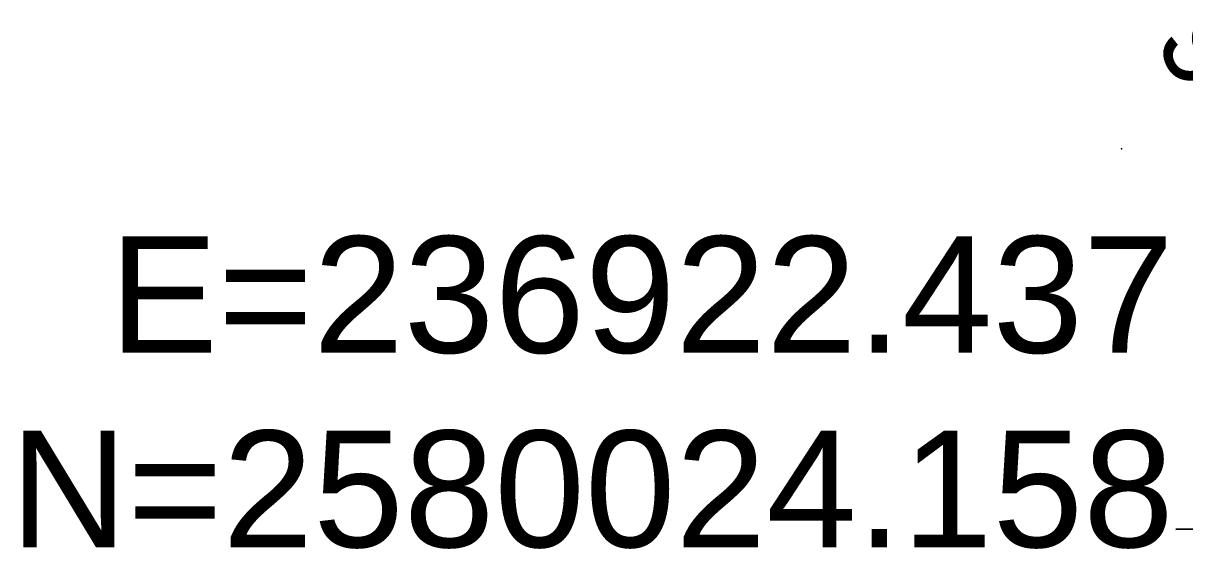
# Model space of a CAD drawing. Header units: millimetres. Extents: x 234588 to 238075, y 2578744 to 2579543.
# Drawn here: x 234796.95 to 234844.29, y 2579353.72 to 2579375.38 of the extents above; entities that cross this region are included whole.
import ezdxf

# ---------------------------------------------------------------- set-up
doc = ezdxf.new("R2010")
doc.units = ezdxf.units.MM
doc.header["$MEASUREMENT"] = 0
doc.header["$PDMODE"] = 98
doc.header["$PDSIZE"] = 0.5
for name, color, linetype in [('Boundary', 6, 'Continuous'), ('COORDINATES', 7, 'Continuous'), ('Points-NUM', 4, 'Continuous'), ('RL', 7, 'Continuous')]:
    doc.layers.add(name, color=color, linetype=linetype)
doc.styles.get("Standard").update_dxf_attribs({"font": 'arial.ttf'})
doc.dimstyles.get("Standard").update_dxf_attribs({"dimtxt": 4, "dimasz": 0.18, "dimexe": 0.18, "dimexo": 0.0625, "dimgap": 0.09, "dimtad": 0, "dimzin": 0, "dimdsep": 46, "dimtxsty": 'Standard', "dimcen": 0.09, "dimadec": 0, "dimazin": 0, "dimtfac": 1, "dimtofl": 0, "dimtmove": 0, "dimatfit": 3, "dimfxl": 1, "dimtolj": 1, "dimtzin": 0, "dimarcsym": 0})

# ---------------------------------------------------------------- blocks, each defined once
blk = doc.blocks.new('*D24')
at = {"layer": 'Defpoints', "color": 0}
for p in [(234842.909, 2579383.192), (234968.204, 2578785.8), (234942.797, 2578781.582)]:
    blk.add_point(p, dxfattribs=at)
at = {"layer": 'Points-NUM', "color": 0, "lineweight": -2}
for p, q in [((234842.971, 2579383.202), (234868.493, 2579387.44)), ((234868.345, 2579387.233), (234917.209, 2579092.932)), ((234968.174, 2578785.978), (234919.967, 2579076.322)), ((234942.859, 2578781.592), (234968.382, 2578785.83))]:
    blk.add_line(p, q, dxfattribs=at)
at = {"layer": 'Points-NUM', "color": 0}
for points in [[(234868.374, 2579387.238), (234868.315, 2579387.228), (234868.315, 2579387.41)], [(234968.204, 2578785.983), (234968.145, 2578785.973), (234968.204, 2578785.8)]]:
    blk.add_solid(points, dxfattribs=at)
at = {"layer": 'Points-NUM', "color": 0, "insert": (234918.588, 2579084.627), "char_height": 4, "attachment_point": 5, "rotation": 279.4271}
blk.add_mtext('\\A1;609.85', dxfattribs=at)

msp = doc.modelspace()

# ---------------------------------------------------------------- linework, layer by layer
at = {"layer": 'Boundary'}
msp.add_lwpolyline([(234841.703, 2579370.268), (234841.703, 2579370.268), (234841.718, 2579370.25)], dxfattribs=at)

# ---------------------------------------------------------------- texts
at = {"layer": 'COORDINATES', "insert": (234843.835, 2579353.965), "char_height": 4.752, "attachment_point": 9}
msp.add_mtext('\\A1;E=236922.437\\PN=2580024.158', dxfattribs=at)
at = {"layer": 'RL'}
msp.add_text('RL= 6.342', height=3.6, rotation=117.4347, dxfattribs=at).set_placement((234852.436, 2579364.434))

# ---------------------------------------------------------------- dimensions: what is measured, and where the dimension line sits
at = {"layer": 'Points-NUM'}
dim = msp.add_linear_dim(base=(234968.204, 2578785.8), p1=(234842.909, 2579383.192), p2=(234942.797, 2578781.582), angle=279.4271, dimstyle='Standard', dxfattribs=at)
dim.commit()
dim.dimension.update_dxf_attribs({"geometry": '*D24', "text_midpoint": (234918.588, 2579084.627), "dimtype": 161})

# ---------------------------------------------------------------- leaders
at = {"layer": 'COORDINATES', "annotation_type": 0, "has_hookline": 1, "hookline_direction": 1, "text_width": 46.638}
msp.add_leader([(234853.159, 2579354.84), (234843.925, 2579354.757)], dimstyle='Standard', override={"dimgap": 0.09, "dimtad": 0}, dxfattribs=at)

doc.saveas('drawing.dxf')
